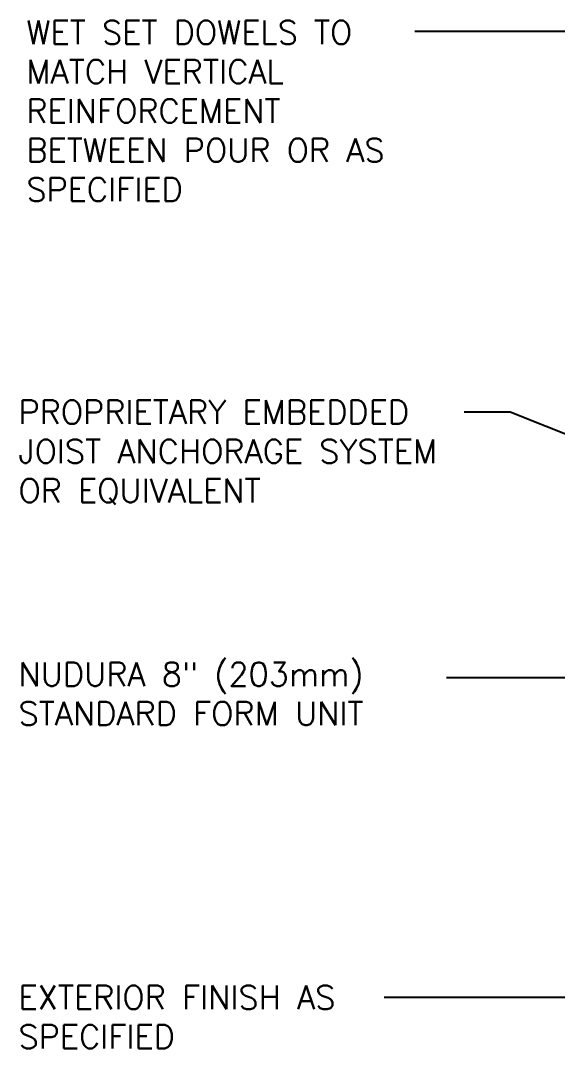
# Model space of a CAD drawing. Header units: inches. Extents: x 109 to 200.6, y 96.3 to 160.6.
# Drawn here: x 150.9 to 168, y 125.82 to 158.54 of the extents above; entities that cross this region are included whole.
import ezdxf

# ---------------------------------------------------------------- set-up
doc = ezdxf.new("R2010")
doc.units = ezdxf.units.IN
doc.header["$LTSCALE"] = 0.5
doc.header["$MEASUREMENT"] = 0
doc.layers.add('TEXT', color=4, linetype='Continuous')
doc.styles.add('DIM', font='romans.shx', dxfattribs={"width": 0.7})
doc.styles.add('ROMANS', font='romans.shx', dxfattribs={"height": 0.75})
doc.dimstyles.new('ext_12', dxfattribs={"dimscale": 12, "dimtxt": 0.09375, "dimasz": 0.09375, "dimexe": 0.09375, "dimexo": 0.0625, "dimgap": 0.0625, "dimtad": 1, "dimdec": 1, "dimzin": 3, "dimdsep": 46, "dimlunit": 4, "dimtxsty": 'DIM', "dimcen": 0.09, "dimdle": 0.09375, "dimclrt": 4, "dimadec": 0, "dimazin": 0, "dimtfac": 1, "dimtdec": 1, "dimtmove": 2, "dimatfit": 3, "dimfxl": 1, "dimfrac": 2, "dimtolj": 1, "dimtzin": 0, "dimarcsym": 0})

msp = doc.modelspace()

# ---------------------------------------------------------------- texts
at = {"layer": 'TEXT', "char_height": 0.75, "attachment_point": 4, "style": 'ROMANS'}
for s, insert, width in [('WET SET DOWELS TO MATCH VERTICAL REINFORCEMENT BETWEEN POUR OR AS SPECIFIED', (151.083, 155.662), 13.29655), ('PROPRIETARY EMBEDDED JOIST ANCHORAGE SYSTEM OR EQUIVALENT', (150.833, 144.79), 14.92062), ('NUDURA 8" (203mm) STANDARD FORM UNIT', (150.833, 137.105), 13.40833), ('EXTERIOR FINISH AS SPECIFIED', (150.833, 126.819), 12.63697)]:
    msp.add_mtext(s, dxfattribs=dict(at, insert=insert, width=width))

# ---------------------------------------------------------------- leaders
at = {"layer": 'TEXT'}
for points, override in [([(174.173, 158.192), (163.458, 158.192)], {"dimgap": 0.0625, "dimtad": 0}), ([(177.839, 141.531), (166.493, 146.075), (165.024, 146.075)], {"dimtad": 0}), ([(171.595, 137.617), (164.466, 137.617)], {"dimgap": 0.0625, "dimtad": 0}), ([(169.428, 127.437), (162.48, 127.437)], {"dimgap": 0.0625, "dimtad": 0})]:
    msp.add_leader(points, dimstyle='ext_12', override=override, dxfattribs=at)

doc.saveas('drawing.dxf')
